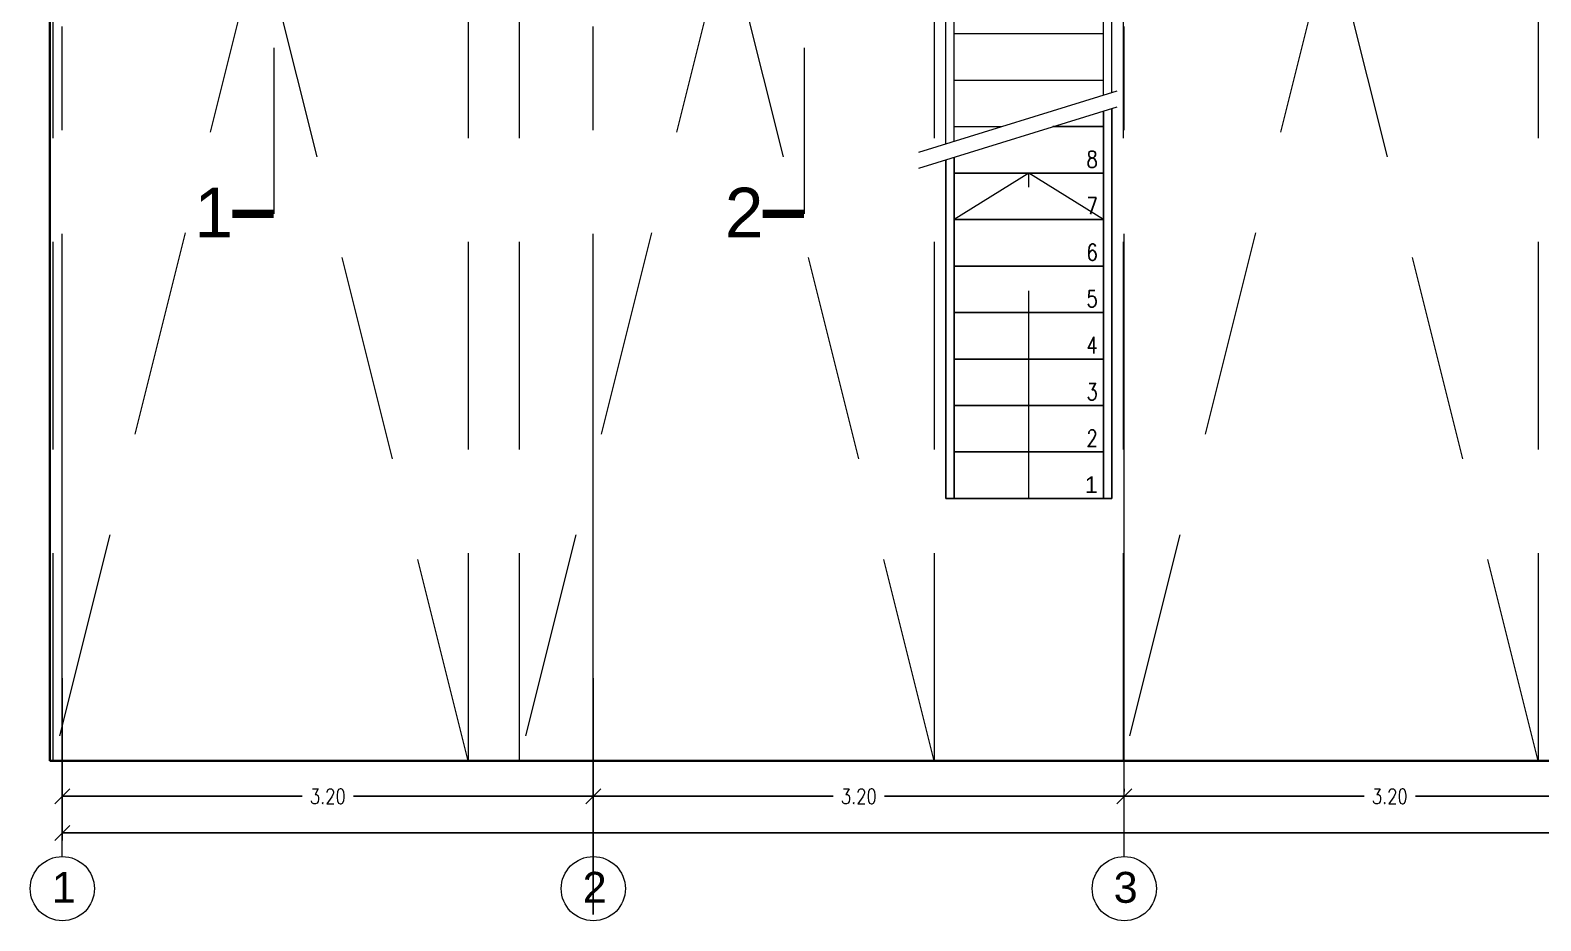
# Model space of a CAD drawing. Header units: metres. Extents: x -255 to -21, y -382 to -241.
# Drawn here: x -43.66 to -34.56, y -305.99 to -300.63 of the extents above; entities that cross this region are included whole.
import ezdxf
from ezdxf.enums import TextEntityAlignment as Align

# ---------------------------------------------------------------- set-up
doc = ezdxf.new("R2010")
doc.units = ezdxf.units.M
doc.header["$LTSCALE"] = 5
doc.header["$MEASUREMENT"] = 0
doc.linetypes.add('CENTER2', pattern=[1.125, 0.75, -0.125, 0.125, -0.125])
doc.linetypes.add('HIDDEN', pattern=[0.375, 0.25, -0.125])
doc.layers.get('0').update_dxf_attribs({"color": 30})
for name, color, linetype, lineweight in [('A-ANNO-DIMS', 3, 'Continuous', 18), ('A-ANNO-SYMB', 3, 'Continuous', 18), ('A-ANNO-TEXT', 3, 'Continuous', 18), ('A-FLOR-LEVL', 7, 'Continuous', 35), ('A-FLOR-OVHD', 3, 'HIDDEN', 18), ('A-FLOR-STRS', 4, 'Continuous', 25), ('U-PARK-MNR', 255, 'Continuous', 13)]:
    doc.layers.add(name, color=color, linetype=linetype, lineweight=lineweight)
doc.styles.add('E-ARIAL', font='arial.ttf')
doc.styles.add('E-ROMANS', font='romans.shx', dxfattribs={"width": 0.8})
doc.styles.get("Standard").update_dxf_attribs({"font": 'arial.ttf'})
doc.dimstyles.new('E-0050_TICK_18', dxfattribs={"dimscale": 0.001, "dimtxt": 90, "dimasz": 90, "dimexe": 45, "dimexo": 30, "dimgap": 45, "dimtad": 0, "dimzin": 0, "dimdsep": 46, "dimtxsty": 'E-ROMANS', "dimblk": 'OBLIQUE', "dimcen": 45, "dimclrd": 256, "dimclre": 256, "dimclrt": 256, "dimadec": 0, "dimazin": 0, "dimtfac": 1, "dimtmove": 1, "dimatfit": 3, "dimldrblk": 'OPEN90', "dimfxl": 1, "dimtfill": 1, "dimtolj": 1, "dimtzin": 0, "dimarcsym": 0})

# ---------------------------------------------------------------- blocks, each defined once
blk = doc.blocks.new('_Oblique')
at = {"color": 0, "linetype": 'ByBlock', "lineweight": -2}
blk.add_line((-0.5, -0.5), (0.5, 0.5), dxfattribs=at)
blk = doc.blocks.new('*D357')
at = {"layer": 'A-ANNO-DIMS', "lineweight": -2, "transparency": 16777216}
for p, q in [((-43.4683, -304.5336), (-43.4683, -305.2899)), ((-40.2683, -304.5336), (-40.2683, -305.2899)), ((-43.4683, -305.2449), (-42.023, -305.2449)), ((-40.2683, -305.2449), (-41.7136, -305.2449))]:
    blk.add_line(p, q, dxfattribs=at)
at = {"layer": 'A-ANNO-DIMS', "lineweight": -2, "transparency": 16777216, "xscale": 0.09, "yscale": 0.09, "zscale": 0.09, "rotation": 180}
blk.add_blockref('_Oblique', (-43.4683, -305.2449), dxfattribs=at)
at = {"layer": 'A-ANNO-DIMS', "lineweight": -2, "transparency": 16777216, "xscale": 0.09, "yscale": 0.09, "zscale": 0.09}
blk.add_blockref('_Oblique', (-40.2683, -305.2449), dxfattribs=at)
at = {"layer": 'A-ANNO-DIMS', "transparency": 16777216, "insert": (-41.8683, -305.2449), "char_height": 0.09, "attachment_point": 5, "style": 'E-ROMANS', "bg_fill": 3, "box_fill_scale": 1.25, "bg_fill_color": 256, "bg_fill_true_color": 13158600, "bg_fill_transparency": 0}
blk.add_mtext('\\A1;3.20', dxfattribs=at)
blk = doc.blocks.new('_Open90')
at = {"color": 0, "linetype": 'ByBlock', "lineweight": -2}
for p, q in [((0, 0), (-1, 0)), ((-0.5, 0.5), (0, 0)), ((0, 0), (-0.5, -0.5))]:
    blk.add_line(p, q, dxfattribs=at)
blk = doc.blocks.new('*D358')
at = {"layer": 'A-ANNO-DIMS', "lineweight": -2, "transparency": 16777216}
for p, q in [((-40.2683, -305.9563), (-40.2683, -305.1999)), ((-37.0683, -305.2149), (-37.0683, -305.1999)), ((-40.2683, -305.2449), (-38.823, -305.2449)), ((-37.0683, -305.2449), (-38.5136, -305.2449))]:
    blk.add_line(p, q, dxfattribs=at)
at = {"layer": 'A-ANNO-DIMS', "lineweight": -2, "transparency": 16777216, "xscale": 0.09, "yscale": 0.09, "zscale": 0.09, "rotation": 180}
blk.add_blockref('_Oblique', (-40.2683, -305.2449), dxfattribs=at)
at = {"layer": 'A-ANNO-DIMS', "lineweight": -2, "transparency": 16777216, "xscale": 0.09, "yscale": 0.09, "zscale": 0.09}
blk.add_blockref('_Oblique', (-37.0683, -305.2449), dxfattribs=at)
at = {"layer": 'A-ANNO-DIMS', "transparency": 16777216, "insert": (-38.6683, -305.2449), "char_height": 0.09, "attachment_point": 5, "style": 'E-ROMANS', "bg_fill": 3, "box_fill_scale": 1.25, "bg_fill_color": 256, "bg_fill_true_color": 13158600, "bg_fill_transparency": 0}
blk.add_mtext('\\A1;3.20', dxfattribs=at)
blk = doc.blocks.new('*D359')
at = {"layer": 'A-ANNO-DIMS', "lineweight": -2, "transparency": 16777216}
for p, q in [((-37.0683, -305.2149), (-37.0683, -305.1999)), ((-33.8683, -305.2149), (-33.8683, -305.1999)), ((-37.0683, -305.2449), (-35.623, -305.2449)), ((-33.8683, -305.2449), (-35.3136, -305.2449))]:
    blk.add_line(p, q, dxfattribs=at)
at = {"layer": 'A-ANNO-DIMS', "lineweight": -2, "transparency": 16777216, "xscale": 0.09, "yscale": 0.09, "zscale": 0.09, "rotation": 180}
blk.add_blockref('_Oblique', (-37.0683, -305.2449), dxfattribs=at)
at = {"layer": 'A-ANNO-DIMS', "lineweight": -2, "transparency": 16777216, "xscale": 0.09, "yscale": 0.09, "zscale": 0.09}
blk.add_blockref('_Oblique', (-33.8683, -305.2449), dxfattribs=at)
at = {"layer": 'A-ANNO-DIMS', "transparency": 16777216, "insert": (-35.4683, -305.2449), "char_height": 0.09, "attachment_point": 5, "style": 'E-ROMANS', "bg_fill": 3, "box_fill_scale": 1.25, "bg_fill_color": 256, "bg_fill_true_color": 13158600, "bg_fill_transparency": 0}
blk.add_mtext('\\A1;3.20', dxfattribs=at)
blk = doc.blocks.new('*D363')
at = {"layer": 'A-ANNO-DIMS', "lineweight": -2, "transparency": 16777216}
for p, q in [((-43.4683, -304.9268), (-43.4683, -305.5102)), ((-24.2683, -304.9268), (-24.2683, -305.5102)), ((-43.4683, -305.4652), (-34.0521, -305.4652)), ((-24.2683, -305.4652), (-33.6844, -305.4652))]:
    blk.add_line(p, q, dxfattribs=at)
at = {"layer": 'A-ANNO-DIMS', "lineweight": -2, "transparency": 16777216, "xscale": 0.09, "yscale": 0.09, "zscale": 0.09, "rotation": 180}
blk.add_blockref('_Oblique', (-43.4683, -305.4652), dxfattribs=at)
at = {"layer": 'A-ANNO-DIMS', "lineweight": -2, "transparency": 16777216, "xscale": 0.09, "yscale": 0.09, "zscale": 0.09}
blk.add_blockref('_Oblique', (-24.2683, -305.4652), dxfattribs=at)
at = {"layer": 'A-ANNO-DIMS', "transparency": 16777216, "insert": (-33.8683, -305.4652), "char_height": 0.09, "attachment_point": 5, "style": 'E-ROMANS', "bg_fill": 3, "box_fill_scale": 1.25, "bg_fill_color": 256, "bg_fill_true_color": 13158600, "bg_fill_transparency": 0}
blk.add_mtext('\\A1;19.20', dxfattribs=at)
blk = doc.blocks.new('TAG-CORTE-2')
blk.add_line((0, 0), (0, 2))
at = {"const_width": 0.1}
blk.add_lwpolyline([(0, 2), (0.5, 2)], dxfattribs=at)
at = {"style": 'E-ARIAL'}
blk.add_attdef('A', text='', height=0.6, dxfattribs=at).set_placement((0.5, 2), align=Align.MIDDLE_LEFT)

msp = doc.modelspace()

# ---------------------------------------------------------------- linework, layer by layer
at = {"layer": 'A-ANNO-SYMB', "linetype": 'CENTER2'}
for p, q in [((-43.4683, -305.6075), (-43.4683, -291.2716)), ((-40.2683, -305.6075), (-40.2683, -291.2716)), ((-37.0683, -305.6075), (-37.0683, -291.2716))]:
    msp.add_line(p, q, dxfattribs=at)
for centre in [(-43.4683, -305.801), (-40.2683, -305.801), (-37.0683, -305.801)]:
    msp.add_circle(centre, 0.1935, dxfattribs=at)
at = {"layer": 'A-FLOR-LEVL'}
for p, q in [((-43.5433, -299.5307), (-43.5433, -305.0307)), ((-43.5433, -305.0307), (-24.1933, -305.0307))]:
    msp.add_line(p, q, dxfattribs=at)
at = {"layer": 'A-FLOR-OVHD'}
for p, q in [((-38.1433, -301.3149), (-38.1433, -299.5307)), ((-38.0933, -301.2995), (-38.0933, -299.5307)), ((-37.1933, -301.0208), (-37.1933, -299.5307)), ((-37.1433, -301.0053), (-37.1433, -299.5307)), ((-38.0933, -300.6507), (-37.1933, -300.6507)), ((-38.0933, -300.9307), (-37.1933, -300.9307)), ((-38.0933, -301.2107), (-37.8065, -301.2107))]:
    msp.add_line(p, q, dxfattribs=at)
for points in [[(-38.3055, -301.3652), (-36.9518, -300.946)], [(-38.3055, -301.4607), (-36.9518, -301.0415)], [(-37.1933, -301.7707), (-37.6433, -301.4907), (-38.0933, -301.7707)], [(-37.6433, -303.4507), (-37.6433, -301.4907)]]:
    msp.add_lwpolyline(points, dxfattribs=at)
at = {"layer": 'A-FLOR-STRS'}
for p, q in [((-37.1933, -303.4507), (-37.1933, -301.1163)), ((-37.1433, -303.4507), (-37.1433, -301.1008)), ((-37.498, -301.2107), (-37.1933, -301.2107)), ((-38.1433, -303.4507), (-38.1433, -301.4105)), ((-38.0933, -303.4507), (-38.0933, -301.395)), ((-38.0933, -301.4907), (-37.1933, -301.4907)), ((-38.0933, -301.7707), (-37.1933, -301.7707)), ((-38.0933, -302.0507), (-37.1933, -302.0507)), ((-38.0933, -302.3307), (-37.1933, -302.3307)), ((-38.0933, -302.6107), (-37.1933, -302.6107)), ((-38.0933, -302.8907), (-37.1933, -302.8907)), ((-38.0933, -303.1707), (-37.1933, -303.1707)), ((-38.1433, -303.4507), (-37.1433, -303.4507))]:
    msp.add_line(p, q, dxfattribs=at)

# ---------------------------------------------------------------- block references
at = {"layer": 'A-ANNO-SYMB'}
ref = msp.add_blockref('TAG-CORTE-2', (-42.1939, -300.7369), dxfattribs=dict(at, xscale=0.5, yscale=0.5, zscale=0.5, rotation=180))
ref.add_attrib('A', '1', dxfattribs={"layer": '0', "height": 0.2998, "style": 'E-ARIAL'}).set_placement((-42.6722, -301.7286), align=Align.MIDDLE_LEFT)
ref = msp.add_blockref('TAG-CORTE-2', (-38.9976, -300.7369), dxfattribs=dict(at, xscale=0.5, yscale=0.5, zscale=0.5, rotation=180))
ref.add_attrib('A', '2', dxfattribs={"layer": '0', "height": 0.2998, "style": 'E-ARIAL'}).set_placement((-39.4759, -301.7286), align=Align.MIDDLE_LEFT)

# ---------------------------------------------------------------- texts
at = {"layer": 'A-ANNO-TEXT', "char_height": 0.1, "attachment_point": 9, "style": 'E-ROMANS'}
for s, insert in [('8', (-37.228, -301.4578)), ('7', (-37.228, -301.7378)), ('6', (-37.228, -302.0178)), ('5', (-37.228, -302.2978)), ('4', (-37.228, -302.5778)), ('3', (-37.228, -302.8578)), ('2', (-37.228, -303.1378))]:
    msp.add_mtext(s, dxfattribs=dict(at, insert=insert))
at = {"layer": 'A-ANNO-TEXT'}
for s, insert, char_height, attachment_point in [('{\\fArial|b0|i0|c0|p34;1}', (-37.228, -303.4178), 0.1, 9), ('{\\fArial|b0|i0|c0|p34;1}', (-43.5323, -305.7002), 0.186083, 1), ('{\\fArial|b0|i0|c0|p34;2}', (-40.3323, -305.7002), 0.186083, 1), ('{\\fArial|b0|i0|c0|p34;3}', (-37.1323, -305.7002), 0.186083, 1)]:
    msp.add_mtext(s, dxfattribs=dict(at, insert=insert, char_height=char_height, attachment_point=attachment_point))

# ---------------------------------------------------------------- next in the draw order: dimensions: what is measured, and where the dimension line sits
at = {"layer": 'A-ANNO-DIMS'}
dim = msp.add_linear_dim(base=(-40.2683, -305.2449), p1=(-43.4683, -304.5036), p2=(-40.2683, -304.5036), dimstyle='E-0050_TICK_18', dxfattribs=at)
dim.commit()
dim.dimension.update_dxf_attribs({"geometry": '*D357', "text_midpoint": (-41.8683, -305.2449)})

# ---------------------------------------------------------------- next in the draw order: dimensions: what is measured, and where the dimension line sits
dim = msp.add_linear_dim(base=(-37.0683, -305.2449), p1=(-40.2683, -305.9863), p2=(-37.0683, -305.2449), dimstyle='E-0050_TICK_18', dxfattribs=at)
dim.commit()
dim.dimension.update_dxf_attribs({"geometry": '*D358', "text_midpoint": (-38.6683, -305.2449)})

# ---------------------------------------------------------------- next in the draw order: dimensions: what is measured, and where the dimension line sits
dim = msp.add_linear_dim(base=(-33.8683, -305.2449), p1=(-37.0683, -305.2449), p2=(-33.8683, -305.2449), dimstyle='E-0050_TICK_18', dxfattribs=at)
dim.commit()
dim.dimension.update_dxf_attribs({"geometry": '*D359', "text_midpoint": (-35.4683, -305.2449)})

# ---------------------------------------------------------------- next in the draw order: dimensions: what is measured, and where the dimension line sits
dim = msp.add_linear_dim(base=(-24.2683, -305.4652), p1=(-43.4683, -304.8968), p2=(-24.2683, -304.8968), dimstyle='E-0050_TICK_18', dxfattribs=at)
dim.commit()
dim.dimension.update_dxf_attribs({"geometry": '*D363', "text_midpoint": (-33.8683, -305.4652)})

# ---------------------------------------------------------------- next in the draw order: linework, layer by layer
at = {"layer": 'U-PARK-MNR', "linetype": 'HIDDEN'}
for points in [[(-41.0233, -305.0307), (-43.5233, -305.0307), (-43.5233, -300.0307), (-41.0233, -300.0307), (-41.0233, -305.0307)], [(-41.0233, -305.0307), (-42.2733, -300.0307), (-43.5233, -305.0307)], [(-38.2133, -305.0307), (-40.7133, -305.0307), (-40.7133, -300.0307), (-38.2133, -300.0307), (-38.2133, -305.0307)], [(-38.2133, -305.0307), (-39.4633, -300.0307), (-40.7133, -305.0307)], [(-34.5733, -305.0307), (-37.0733, -305.0307), (-37.0733, -300.0307), (-34.5733, -300.0307), (-34.5733, -305.0307)], [(-34.5733, -305.0307), (-35.8233, -300.0307), (-37.0733, -305.0307)]]:
    msp.add_lwpolyline(points, dxfattribs=at)

doc.saveas('drawing.dxf')
